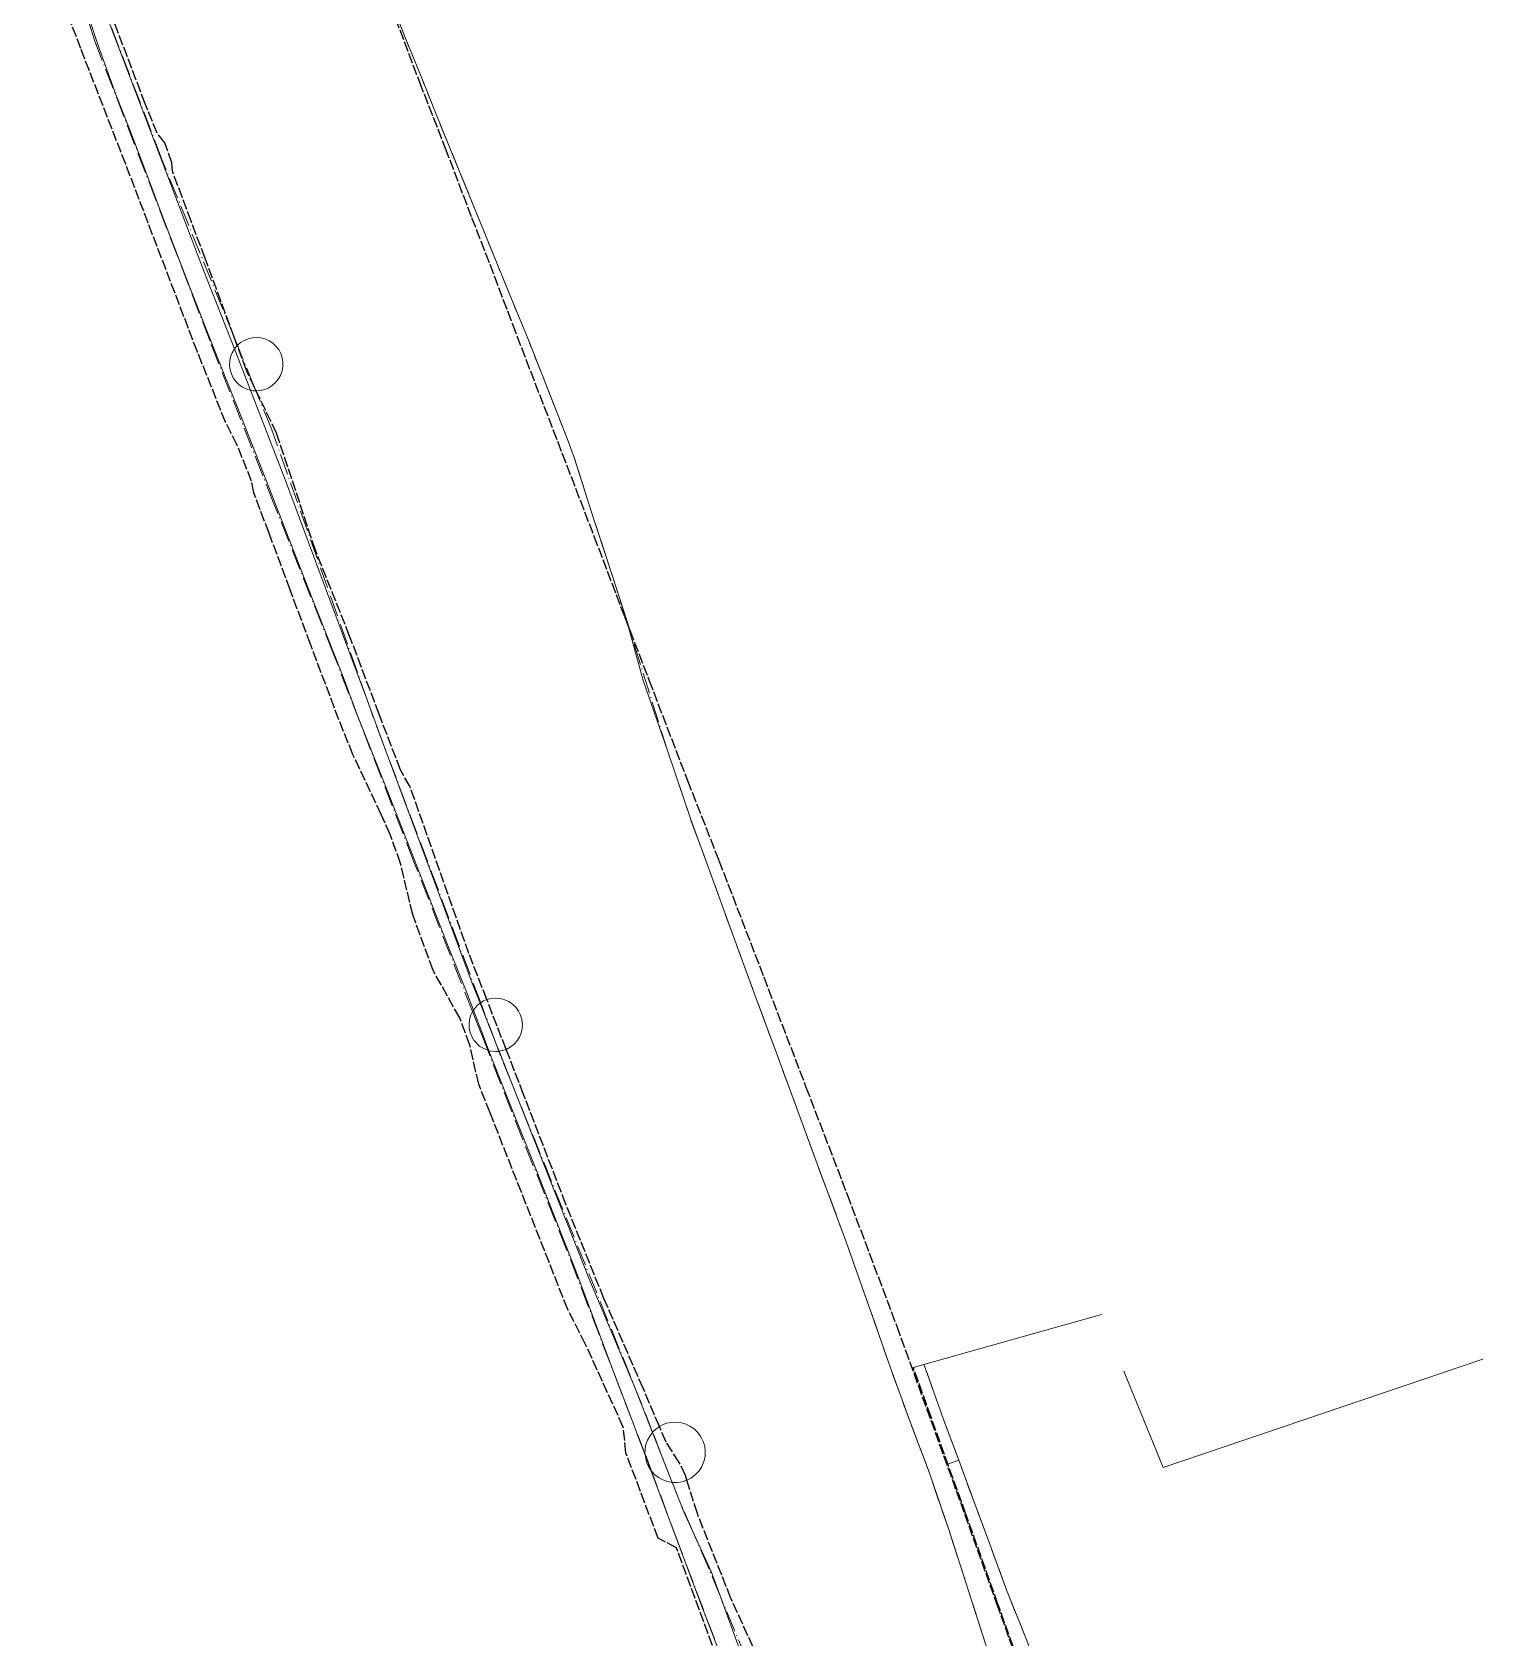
# Model space of a CAD drawing. Header units: metres. Extents: x 105265 to 106214, y 111498 to 118425.
# Drawn here: x 105926.8 to 106103.2, y 116872.6 to 117067.9 of the extents above; entities that cross this region are included whole.
import ezdxf

# ---------------------------------------------------------------- set-up
doc = ezdxf.new("R2010")
doc.units = ezdxf.units.M
doc.linetypes.add('DASHDOT', pattern=[3.556, 2.54, -0.508, 0, -0.508])
doc.linetypes.add('DASHED', pattern=[1.524, 1.27, -0.254])
for name, color, linetype, lineweight in [('30-RED-VANTI-EXIST', 52, 'CONTINUOUS', 13), ('30-RED-VANTI-PROY', 2, 'DASHED', 25), ('30-RED-VANTI-RETIRO', 8, 'DASHDOT', 13), ('30-RED-VANTI-SINCLAS', 9, 'CONTINUOUS', 5)]:
    doc.layers.add(name, color=color, linetype=linetype, lineweight=lineweight)

msp = doc.modelspace()

# ---------------------------------------------------------------- linework, layer by layer
at = {"layer": '30-RED-VANTI-EXIST'}
for points in [[(105980.4718, 116948.9877), (105979.6355, 116951.1885), (105977.3725, 116956.8227), (105974.5597, 116964.0157), (105969.9977, 116975.7291), (105966.4203, 116984.7053), (105964.6443, 116989.4925), (105960.4619, 117000.1007), (105955.5829, 117012.5921), (105952.3355, 117020.8329), (105948.7609, 117029.8259), (105945.9467, 117036.9909), (105942.8433, 117045.0947), (105940.6379, 117050.9269), (105938.6871, 117056.0473), (105937.0019, 117060.3311), (105934.7857, 117066.3891), (105932.4593, 117073.4807), (105929.4885, 117082.5729), (105927.134, 117089.8494)], [(105951.4051, 117029.384), (105947.6679, 117038.9805), (105929.7673, 117085.9421)], [(105999.1469, 116996.2573), (105996.7871, 117003.6127), (105995.0889, 117008.7717), (105992.7279, 117016.1979), (105991.8537, 117018.4929), (105988.8503, 117026.1655), (105987.1141, 117030.5573), (105985.0885, 117035.4839), (105983.2583, 117039.9449), (105981.2489, 117044.9297), (105978.8255, 117050.8481), (105977.4045, 117054.3379), (105975.8443, 117058.1557), (105974.0151, 117062.7285), (105972.2351, 117067.0737), (105970.7009, 117070.9491), (105968.1333, 117077.2141), (105966.7007, 117080.6955), (105966.2848, 117081.7091)], [(105953.3615, 117024.36), (105951.4051, 117029.384)], [(105967.5773, 116986.5763), (105965.0803, 116993.3035), (105957.6333, 117013.3907), (105953.3615, 117024.36)], [(105999.3438, 116995.5415), (105999.1469, 116996.2573)], [(106004.0537, 116980.5363), (106001.1283, 116989.0535), (105999.3438, 116995.5415)], [(105969.5807, 116981.1788), (105967.5773, 116986.5763)], [(105981.2774, 116949.8258), (105980.3093, 116952.2743), (105969.5807, 116981.1788)], [(106069.2281, 116790.5078), (106066.0859, 116799.2947), (106063.5899, 116807.3127), (106059.6869, 116819.5465), (106057.7531, 116825.4993), (106054.4931, 116835.5649), (106050.0469, 116849.3721), (106046.8069, 116859.3557), (106042.7059, 116872.0457), (106038.2695, 116885.8309), (106035.9097, 116892.6737), (106033.5621, 116898.9363), (106031.1715, 116905.4877), (106028.6841, 116912.6657), (106025.8367, 116920.6975), (106022.2661, 116930.2993), (106020.2049, 116935.9097), (106017.1707, 116944.1813), (106014.8673, 116950.3799), (106011.9551, 116958.2781), (106009.0647, 116966.2739), (106006.8905, 116972.1573), (106004.0537, 116980.5363)], [(105982.3636, 116944.0515), (105981.6531, 116945.8789), (105980.4718, 116948.9877)], [(105983.1997, 116944.9639), (105981.2774, 116949.8258)], [(105983.5915, 116943.9731), (105983.1997, 116944.9639)], [(105999.8495, 116898.8722), (105997.4783, 116905.1345), (105992.9329, 116917.2807), (105988.1337, 116929.4603), (105984.4909, 116938.5801), (105982.3636, 116944.0515)], [(105985.0856, 116940.1941), (105983.5915, 116943.9731)], [(106002.2398, 116897.6334), (106000.0085, 116903.2941), (105994.4949, 116916.3965), (105985.0856, 116940.1941)], [(106035.2455, 116905.8785), (106056.8263, 116911.9731)], [(106033.9703, 116905.5175), (106035.2455, 116905.8785)], [(106039.4735, 116894.2516), (106039.3551, 116894.5737), (106037.5949, 116899.3163), (106035.4509, 116905.3675), (106035.2455, 116905.8785)], [(106059.5563, 116905.0611), (106064.3567, 116893.3649), (106103.2127, 116906.5483)], [(106001.3377, 116894.9061), (106000.4743, 116897.2221), (105999.8495, 116898.8722)], [(106004.6369, 116891.5546), (106002.2398, 116897.6334)], [(106002.033, 116893.0411), (106001.3377, 116894.9061)], [(106038.1689, 116893.7771), (106039.4735, 116894.2516)], [(106057.1106, 116845.3192), (106056.7261, 116846.6179), (106055.0153, 116851.7767), (106051.9055, 116860.8633), (106047.7469, 116872.3051), (106045.2241, 116878.6793), (106043.2545, 116884.0471), (106041.4241, 116888.9301), (106039.4735, 116894.2516)], [(106014.5989, 116859.8775), (106011.2785, 116868.5517), (106008.1243, 116876.7909), (106005.7369, 116883.1809), (106003.1727, 116889.9839), (106002.033, 116893.0411)], [(106004.7884, 116891.168), (106004.6369, 116891.5546)], [(106005.2789, 116889.9235), (106004.7884, 116891.168)], [(106007.103, 116885.6773), (106006.0419, 116887.9879), (106005.2789, 116889.9235)], [(106010.4647, 116877.758), (106009.4095, 116880.6551), (106007.103, 116885.6773)], [(106014.6618, 116866.2344), (106010.4647, 116877.758)]]:
    msp.add_lwpolyline(points, dxfattribs=at)
at = {"layer": '30-RED-VANTI-PROY'}
for points in [[(105951.3674, 117030.8352), (105947.8461, 117040.4181), (105946.1437, 117044.9201), (105943.8639, 117051.0149), (105943.8159, 117052.0001), (105942.9383, 117054.4335), (105942.0257, 117055.6171), (105940.5623, 117059.1997), (105933.8283, 117076.9425), (105931.2965, 117083.4251), (105929.4797, 117088.3094)], [(105966.2848, 117081.7091), (105968.6197, 117075.6861), (105970.9667, 117069.6307), (105973.9151, 117061.8117), (105977.0439, 117053.8073), (105980.2539, 117045.3607), (105982.4459, 117039.7045), (105985.2103, 117032.3959), (105988.4973, 117023.8429), (105992.3399, 117013.8651), (105995.1171, 117006.6293), (105998.8389, 116996.8489), (105999.3438, 116995.5415)], [(106013.1903, 116861.6983), (106005.1705, 116883.6031), (106002.9343, 116884.7593), (105999.0175, 116895.1235), (105998.6905, 116898.2863), (105994.0973, 116908.3405), (105991.9405, 116912.5797), (105986.3041, 116926.8477), (105982.4949, 116936.4903), (105981.1077, 116939.9621), (105980.0319, 116944.7317), (105978.8069, 116948.0305), (105975.5699, 116953.8153), (105973.0901, 116960.5995), (105971.6059, 116966.8305), (105970.3543, 116970.3357), (105969.2657, 116972.7765), (105965.8223, 116980.0473), (105964.1229, 116984.2899), (105960.6529, 116993.4711), (105958.1795, 117000.1003), (105955.6229, 117006.9883), (105953.7571, 117011.8853), (105953.4955, 117013.3041), (105951.7345, 117017.7009), (105950.3255, 117020.4767), (105946.9061, 117029.0385), (105938.1901, 117051.8435), (105932.7327, 117065.9057), (105926.8103, 117081.4753)], [(105951.748, 117029.7994), (105951.3674, 117030.8352)], [(105953.8654, 117024.6847), (105952.8583, 117026.7779), (105951.748, 117029.7994)], [(105954.0588, 117024.2827), (105953.8654, 117024.6847)], [(105982.1006, 116950.2571), (105979.9241, 116955.8651), (105972.7697, 116976.1453), (105971.6001, 116978.1929), (105969.0139, 116984.9585), (105965.4179, 116994.4717), (105961.2669, 117004.9051), (105956.5315, 117019.1433), (105954.0588, 117024.2827)], [(105999.3438, 116995.5415), (105999.4822, 116995.1831)], [(105999.4822, 116995.1831), (106001.8175, 116989.1357), (106006.4905, 116976.8983), (106010.3185, 116967.1695), (106015.7699, 116953.0149), (106020.9027, 116939.6335), (106025.9057, 116926.5813), (106031.9383, 116910.5683), (106039.1647, 116890.5697), (106044.0831, 116876.8121), (106047.1303, 116868.3163), (106051.0627, 116857.2889), (106055.0487, 116846.2495), (106055.5292, 116845.392), (106056.1435, 116844.6246), (106056.8751, 116843.9681), (106060.1071, 116835.0789), (106059.9503, 116834.3844), (106059.8939, 116833.6747), (106059.9391, 116832.9642), (106060.0849, 116832.2673), (106064.0605, 116821.0251), (106065.3995, 116817.3071)], [(105984.4491, 116944.2062), (105982.1006, 116950.2571)], [(106003.0845, 116898.3428), (106001.1089, 116902.9919), (105996.3375, 116913.9195), (105991.7095, 116925.3701), (105986.5721, 116938.7361), (105984.4491, 116944.2062)], [(106056.977, 116844.0091), (106056.4871, 116844.3965), (106056.0535, 116844.8459), (106055.684, 116845.3494), (106055.3851, 116845.8977), (106053.1777, 116851.8111), (106050.4095, 116859.5339), (106047.6179, 116867.3041), (106044.2543, 116876.7487), (106040.3617, 116887.6933), (106038.2521, 116893.5159), (106036.1169, 116899.4939), (106033.9703, 116905.5175)], [(106006.4278, 116891.8267), (106006.2577, 116892.3701), (106005.5061, 116893.9727), (106003.8869, 116896.4545), (106003.0845, 116898.3428)], [(106016.0212, 116867.3104), (106015.1143, 116870.1323), (106011.7767, 116877.4491), (106007.7021, 116887.7557), (106006.4278, 116891.8267)]]:
    msp.add_lwpolyline(points, dxfattribs=at)
at = {"layer": '30-RED-VANTI-RETIRO'}
for points in [[(105980.3561, 116948.7983), (105973.2355, 116967.0039), (105963.4141, 116992.3987), (105956.2119, 117010.5637), (105948.4453, 117030.3361), (105934.4431, 117066.8165), (105928.7151, 117084.6545), (105927.134, 117089.8494)], [(105951.3674, 117030.8352), (105942.5945, 117052.4359), (105929.7673, 117085.9421)], [(105999.1469, 116996.2573), (105996.7871, 117003.6127), (105995.0889, 117008.7717), (105992.7279, 117016.1979), (105991.8537, 117018.4929), (105988.8503, 117026.1655), (105987.1141, 117030.5573), (105985.0885, 117035.4839), (105983.2583, 117039.9449), (105981.2489, 117044.9297), (105978.8255, 117050.8481), (105977.4045, 117054.3379), (105975.8443, 117058.1557), (105974.0151, 117062.7285), (105972.2351, 117067.0737), (105970.7009, 117070.9491), (105968.1333, 117077.2141), (105966.7007, 117080.6955), (105966.2848, 117081.7091)], [(105951.7765, 117029.828), (105951.3674, 117030.8352)], [(105953.8654, 117024.6847), (105951.7765, 117029.828)], [(105954.0287, 117024.2827), (105953.8654, 117024.6847)], [(105967.5773, 116986.5763), (105955.9063, 117019.6595), (105954.0287, 117024.2827)], [(105999.4822, 116995.1831), (105999.1469, 116996.2573)], [(106004.0537, 116980.5363), (105999.4822, 116995.1831)], [(105969.5807, 116981.1788), (105967.9769, 116985.4435), (105967.5773, 116986.5763)], [(105981.3515, 116949.8786), (105969.5807, 116981.1788)], [(106069.2281, 116790.5078), (106066.0859, 116799.2947), (106063.5899, 116807.3127), (106059.6869, 116819.5465), (106057.7531, 116825.4993), (106054.4931, 116835.5649), (106050.0469, 116849.3721), (106046.8069, 116859.3557), (106042.7059, 116872.0457), (106038.2695, 116885.8309), (106035.9097, 116892.6737), (106033.5621, 116898.9363), (106031.1715, 116905.4877), (106028.6841, 116912.6657), (106025.8367, 116920.6975), (106022.2661, 116930.2993), (106020.2049, 116935.9097), (106017.1707, 116944.1813), (106014.8673, 116950.3799), (106011.9551, 116958.2781), (106009.0647, 116966.2739), (106006.8905, 116972.1573), (106004.0537, 116980.5363)], [(105982.2029, 116944.0976), (105981.2743, 116946.4507), (105980.3561, 116948.7983)], [(105983.1997, 116944.9639), (105981.3515, 116949.8786)], [(105983.5733, 116943.9707), (105983.1997, 116944.9639)], [(105999.8495, 116898.8722), (105998.3925, 116902.6295), (105991.8051, 116919.8615), (105986.4947, 116933.2227), (105982.2029, 116944.0976)], [(105985.0856, 116940.1941), (105983.7983, 116943.3723), (105983.5733, 116943.9707)], [(106002.2617, 116897.6588), (106000.9479, 116901.0341), (105985.0856, 116940.1941)], [(106039.4735, 116894.2516), (106039.3551, 116894.5737), (106037.5949, 116899.3163), (106035.4509, 116905.3675), (106035.2455, 116905.8785)], [(106001.3282, 116895.0587), (105999.8495, 116898.8722)], [(106004.6369, 116891.5546), (106002.2617, 116897.6588)], [(106002.1279, 116892.9168), (106001.4563, 116894.7285), (106001.3282, 116895.0587)], [(106057.1106, 116845.3192), (106056.7261, 116846.6179), (106055.0153, 116851.7767), (106051.9055, 116860.8633), (106047.7469, 116872.3051), (106045.2241, 116878.6793), (106043.2545, 116884.0471), (106041.4241, 116888.9301), (106039.4735, 116894.2516)], [(106014.5989, 116859.8775), (106011.0589, 116869.1419), (106005.3539, 116884.2135), (106002.1279, 116892.9168)], [(106004.7884, 116891.168), (106004.6369, 116891.5546)], [(106005.2789, 116889.9235), (106005.2137, 116890.0753), (106004.7884, 116891.168)], [(106007.103, 116885.6773), (106005.2789, 116889.9235)], [(106010.4647, 116877.758), (106009.1161, 116880.9913), (106007.103, 116885.6773)], [(106015.0735, 116866.7081), (106010.4647, 116877.758)]]:
    msp.add_lwpolyline(points, dxfattribs=at)
at = {"layer": '30-RED-VANTI-SINCLAS'}
for points in [[(105954.0697, 117030.7767), (105953.5625, 117030.7367), (105953.0678, 117030.6181), (105952.5976, 117030.4236), (105952.1636, 117030.1581), (105951.7765, 117029.828)], [(105954.0588, 117024.2827), (105954.5939, 117024.3253), (105955.1148, 117024.4554), (105955.607, 117024.6697), (105956.0572, 117024.9621), (105956.4531, 117025.3247), (105956.7838, 117025.7475), (105957.0404, 117026.2191), (105957.2157, 117026.7265), (105957.305, 117027.2558), (105957.3059, 117027.7926), (105957.2184, 117028.3223), (105957.0447, 117028.8303), (105956.7898, 117029.3027), (105956.4605, 117029.7266), (105956.0658, 117030.0906), (105955.6166, 117030.3845), (105955.1251, 117030.6003), (105954.6047, 117030.7323), (105954.0697, 117030.7767)], [(105951.4051, 117029.384), (105951.139, 117028.9262), (105950.9508, 117028.4313), (105950.8456, 117027.9123), (105950.8261, 117027.3832), (105950.8929, 117026.8579), (105951.0442, 117026.3505), (105951.2759, 117025.8744), (105951.5819, 117025.4423), (105951.9541, 117025.0657), (105952.3826, 117024.7546), (105952.8559, 117024.5173), (105953.3615, 117024.36)], [(105951.748, 117029.7994), (105951.4051, 117029.384)], [(105951.7765, 117029.828), (105951.748, 117029.7994)], [(105953.3615, 117024.36), (105953.6931, 117024.304), (105954.0287, 117024.2827)], [(105954.0287, 117024.2827), (105954.0588, 117024.2827)], [(105980.3561, 116948.7983), (105980.1343, 116948.3219), (105979.9923, 116947.816), (105979.9337, 116947.2938), (105979.9601, 116946.769), (105980.0709, 116946.2554), (105980.263, 116945.7663), (105980.5315, 116945.3146), (105980.8694, 116944.9122), (105981.2678, 116944.5695), (105981.7162, 116944.2956), (105982.2029, 116944.0976)], [(105980.4718, 116948.9877), (105980.3561, 116948.7983)], [(105981.2774, 116949.8258), (105980.9759, 116949.5794), (105980.7061, 116949.2987), (105980.4718, 116948.9877)], [(105981.3515, 116949.8786), (105981.2774, 116949.8258)], [(105982.1006, 116950.2571), (105981.7138, 116950.0921), (105981.3515, 116949.8786)], [(105983.1791, 116950.4419), (105982.632, 116950.3952), (105982.1006, 116950.2571)], [(105984.4491, 116944.2062), (105984.9397, 116944.4663), (105985.3789, 116944.8062), (105985.7537, 116945.216), (105986.0532, 116945.6837), (105986.2686, 116946.1955), (105986.3937, 116946.7366), (105986.4247, 116947.2911), (105986.3608, 116947.8427), (105986.2039, 116948.3754), (105985.9584, 116948.8736), (105985.6317, 116949.3226), (105985.2333, 116949.7094), (105984.7747, 116950.0227), (105984.2695, 116950.2533), (105983.7324, 116950.3944), (105983.1791, 116950.4419)], [(105982.2029, 116944.0976), (105982.3636, 116944.0515)], [(105982.3636, 116944.0515), (105982.7624, 116943.974), (105983.1677, 116943.9469), (105983.5733, 116943.9707)], [(105983.5733, 116943.9707), (105983.5915, 116943.9731)], [(105983.5915, 116943.9731), (105984.0283, 116944.0601), (105984.4491, 116944.2062)], [(106003.0845, 116898.3428), (106002.6481, 116898.0309), (106002.2617, 116897.6588)], [(106004.9967, 116898.8807), (106004.4954, 116898.8461), (106004.0035, 116898.7435), (106003.5303, 116898.5746), (106003.0845, 116898.3428)], [(106006.4278, 116891.8267), (106006.9834, 116892.1202), (106007.4808, 116892.5041), (106007.9055, 116892.9673), (106008.245, 116893.496), (106008.4894, 116894.0749), (106008.6316, 116894.687), (106008.6673, 116895.3144), (106008.5955, 116895.9386), (106008.4183, 116896.5415), (106008.1409, 116897.1053), (106007.7715, 116897.6136), (106007.3208, 116898.0515), (106006.8021, 116898.4062), (106006.2305, 116898.6672), (106005.6228, 116898.8269), (106004.9967, 116898.8807)], [(106002.2398, 116897.6334), (106001.9036, 116897.1866), (106001.6391, 116896.694), (106001.4525, 116896.1669), (106001.348, 116895.6175), (106001.3282, 116895.0587)], [(106002.2617, 116897.6588), (106002.2398, 116897.6334)], [(106001.3282, 116895.0587), (106001.3377, 116894.9061)], [(106001.3377, 116894.9061), (106001.4134, 116894.4083), (106001.5566, 116893.9256), (106001.7644, 116893.467), (106002.033, 116893.0411)], [(106002.033, 116893.0411), (106002.1279, 116892.9168)], [(106002.1279, 116892.9168), (106002.5289, 116892.4897), (106002.9927, 116892.1318), (106003.5076, 116891.8523), (106004.0603, 116891.6582), (106004.6369, 116891.5546)], [(106004.6369, 116891.5546), (106005.2463, 116891.5452), (106005.8487, 116891.6367), (106006.4278, 116891.8267)]]:
    msp.add_lwpolyline(points, dxfattribs=at)

doc.saveas('drawing.dxf')
